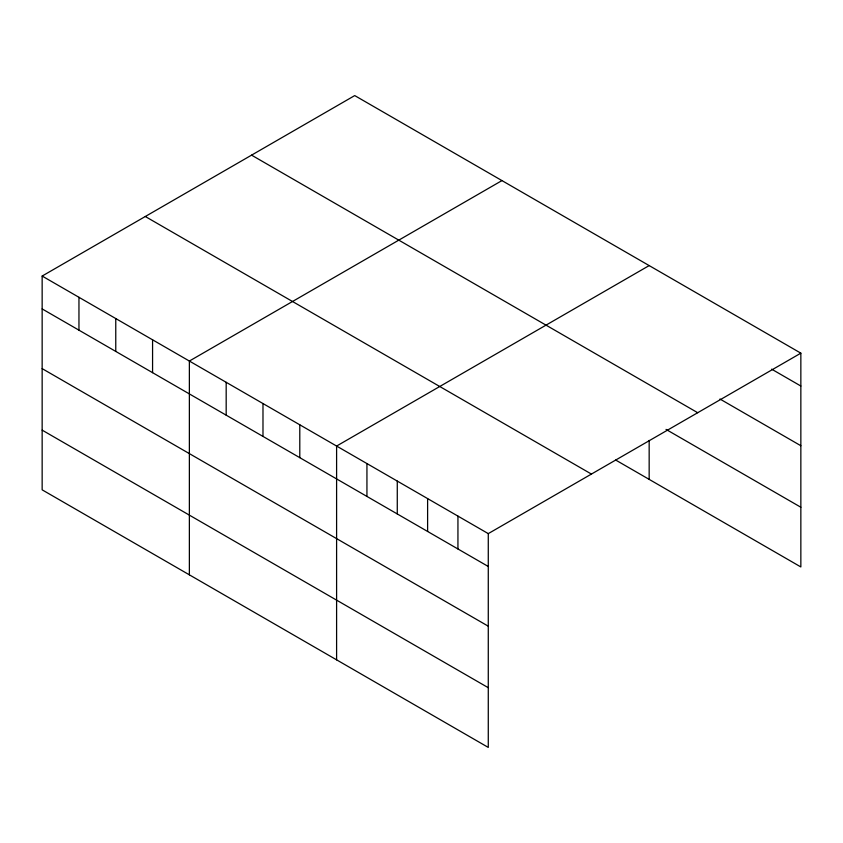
<?xml version="1.0" encoding="UTF-8"?>
<svg xmlns="http://www.w3.org/2000/svg" width="843" height="843" viewBox="0 0 843 843"><rect width="100%" height="100%" fill="white"/><g stroke="black" fill="none" stroke-linecap="round" stroke-linejoin="round"><path stroke-width="1.26" d="M42.15 276.051L488.276 533.619L488.276 747.414L42.15 489.836L42.15 276.051L354.724 95.586L800.85 353.164L800.85 566.949L615.706 460.057M501.943 180.592L189.369 361.046L189.369 574.842M649.163 265.587L336.599 446.052L336.599 659.837M488.276 533.619L800.85 353.164M771.64 369.16L800.85 386.031M719.954 399.024L800.85 445.736M251.572 155.144L697.698 412.712M666.023 429.403L800.85 507.244M145.302 216.503L591.428 474.072M42.15 308.917L488.276 566.485M42.15 368.623L488.276 626.191M42.15 430.13L488.276 687.709M649.163 440.436L649.163 479.372M457.939 516.106L457.939 548.972M427.612 498.592L427.612 531.459M397.274 481.079L397.274 513.945M366.937 463.566L366.937 496.432M299.792 424.798L299.792 457.665M262.984 403.544L262.984 436.411M226.177 382.3L226.177 415.167M152.572 339.803L152.572 372.669M115.765 318.549L115.765 351.415M78.957 297.305L78.957 330.161"/></g></svg>
